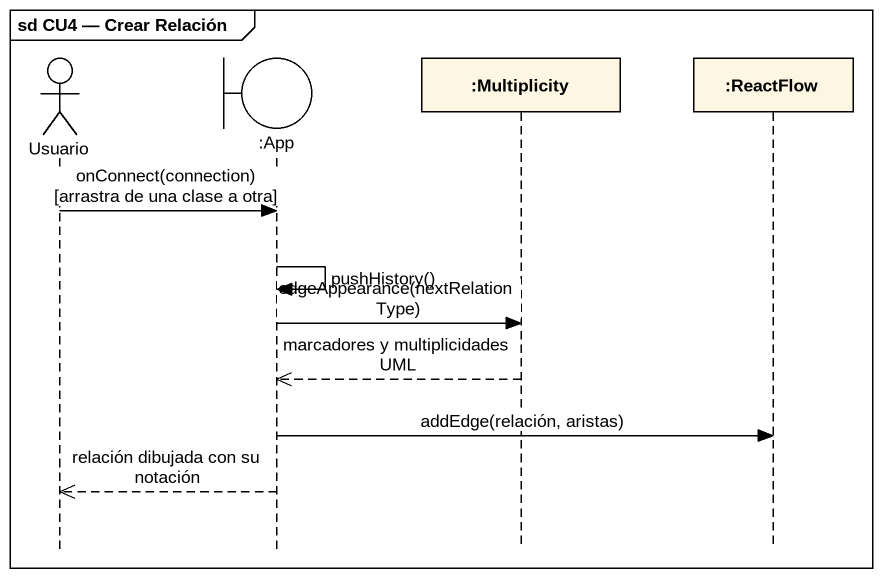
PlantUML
@startuml
mainframe sd CU4 — Crear Relación
hide footbox
actor Usuario
boundary ":App" as App
participant ":Multiplicity" as Multiplicity
participant ":ReactFlow" as ReactFlow

Usuario -> App : onConnect(connection) [arrastra de una clase a otra]
App -> App : pushHistory()
App -> Multiplicity : edgeAppearance(nextRelationType)
Multiplicity -->> App : marcadores y multiplicidades UML
App -> ReactFlow : addEdge(relación, aristas)
App -->> Usuario : relación dibujada con su notación
@enduml
